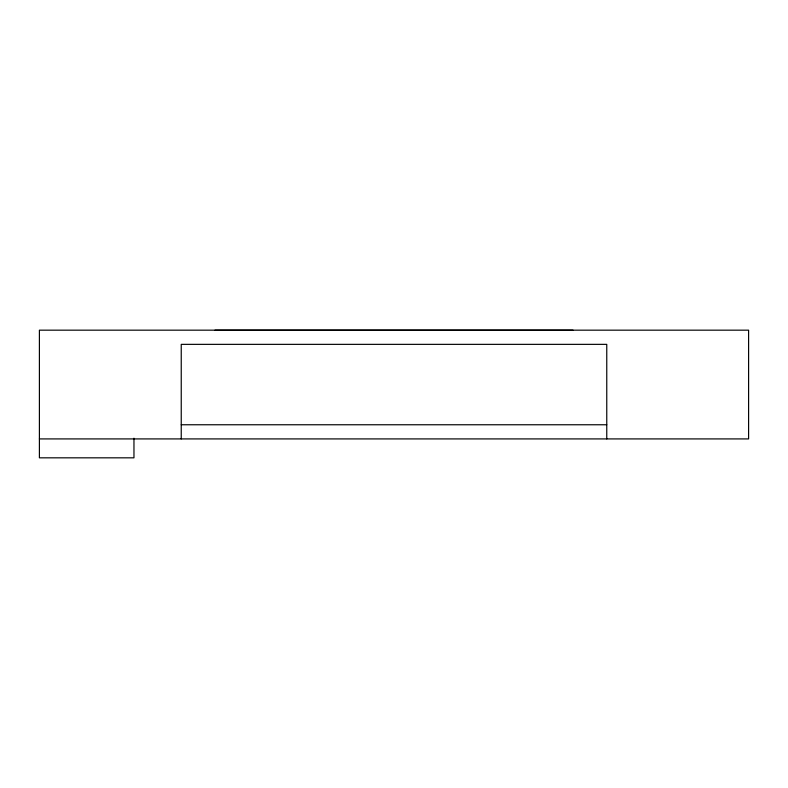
<?xml version="1.0" encoding="UTF-8"?>
<svg xmlns="http://www.w3.org/2000/svg" width="788" height="788" viewBox="0 0 788 788"><rect width="100%" height="100%" fill="white"/><g stroke="black" fill="none" stroke-linecap="round" stroke-linejoin="round"><path stroke-width="1.18" d="M214.966 330.202L573.034 330.202M181.24 424.762L606.76 424.762M39.4 438.916L748.6 438.916L748.6 330.172L39.4 330.172L39.4 457.828L133.96 457.828L133.96 438.207M606.76 438.916L606.76 344.356L181.24 344.356L181.24 438.916"/></g></svg>
